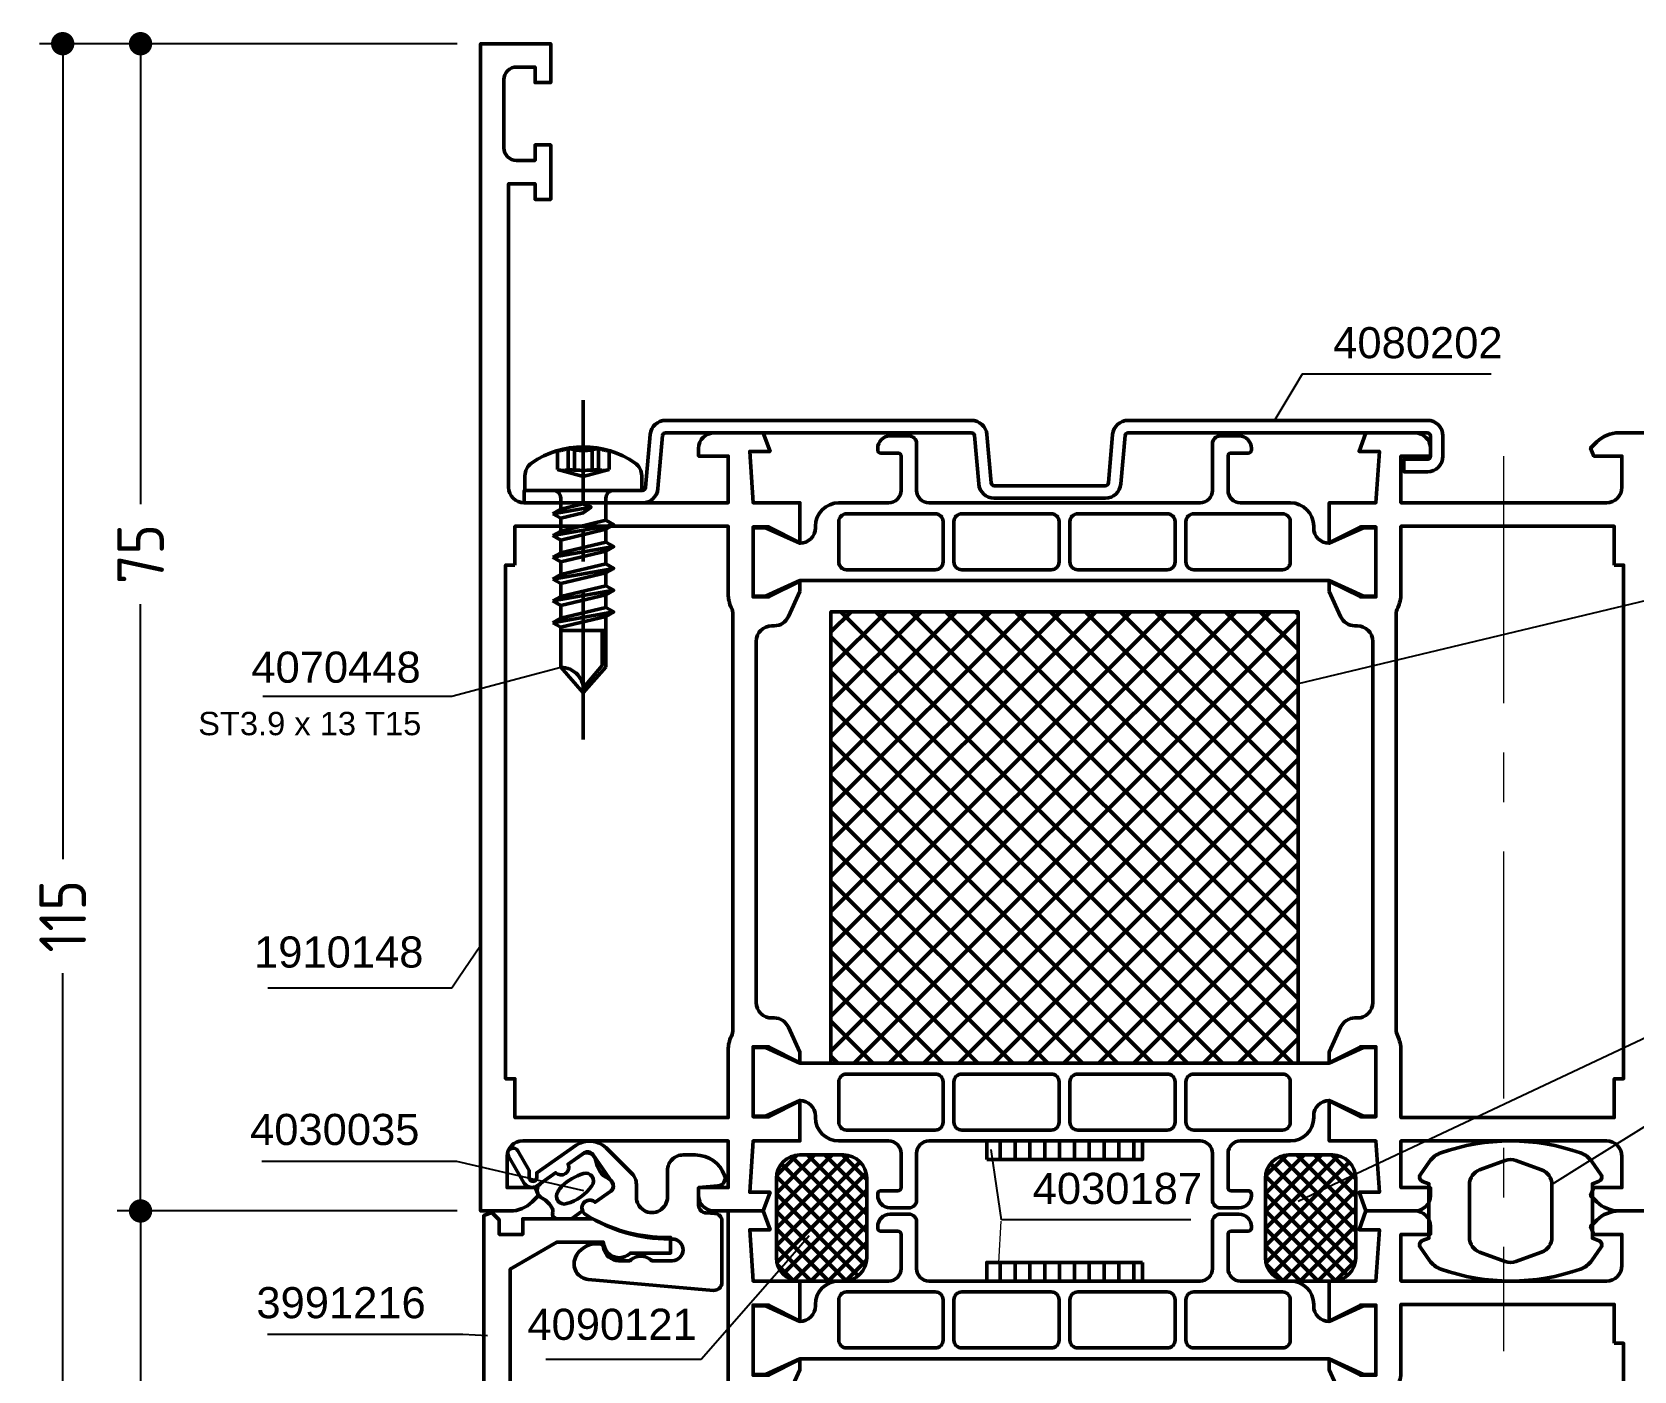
# Model space of a CAD drawing. Header units: millimetres. Extents: x 21 to 175, y 84 to 225.
# Drawn here: x 20.7 to 123.6, y 139 to 225 of the extents above; entities that cross this region are included whole.
import ezdxf
from ezdxf.enums import TextEntityAlignment as Align

# ---------------------------------------------------------------- set-up
doc = ezdxf.new("R2010")
doc.units = ezdxf.units.MM
doc.linetypes.add('CENTER', pattern=[50.800000000000004, 31.75, -6.35, 6.35, -6.35])
doc.linetypes.add('HIDDEN', pattern=[9.524999999999999, 6.35, -3.175])
for name, color, linetype, lineweight in [('AM_5', 3, 'Continuous', 25), ('AM_C', 50, 'Continuous', 50), ('AM_S', 80, 'Continuous', 50), ('Cent3', 70, 'CENTER', 18), ('Cont3', 70, 'Continuous', 18)]:
    doc.layers.add(name, color=color, linetype=linetype, lineweight=lineweight)
doc.styles.add('HBS_DIMTEXTSTYLE', font='isocp.shx')
doc.styles.get("Standard").update_dxf_attribs({"font": 'ISOCP.SHX'})
doc.styles.add('SWISSL', font='swissl.ttf')
doc.dimstyles.new('Konstruktionsschnitt 1-1$0', dxfattribs={"dimtxt": 3, "dimasz": 1.5, "dimexe": 1.5, "dimexo": 1.5, "dimgap": 1.5, "dimtad": 0, "dimdsep": 46, "dimtxsty": 'HBS_DIMTEXTSTYLE', "dimblk": 'PUNKT', "dimcen": 0, "dimclrd": 3, "dimclre": 3, "dimclrt": 2, "dimadec": 1, "dimazin": 2, "dimtfac": 0.7, "dimtofl": 0, "dimtmove": 0, "dimatfit": 3, "dimfxl": 0, "dimtolj": 1, "dimtzin": 0, "dimarcsym": 0})

# ---------------------------------------------------------------- blocks, each defined once
blk = doc.blocks.new('WS4070448')
at = {"linetype": 'CENTER', "ltscale": 0.3}
blk.add_line((-2.131628207280301e-14, -16.00000000000009), (2.131628207280301e-14, 5.799999999999983), dxfattribs=at)
at = {"linetype": 'HIDDEN'}
for p, q in [((-0.9716666225000523, 1.333334000000065), (-0.9716666225000523, 2.718029728387165)), ((-0.559467827442873, 1.333334000000065), (-0.559467827442873, 2.606530783730278)), ((0.5594678274428446, 1.333334000000065), (0.5594678274428446, 2.606530783730278)), ((0.9716666224999102, 1.333334000000065), (0.9716666224999102, 2.718029728387165))]:
    blk.add_line(p, q, dxfattribs=at)
for p, q in [((-1.45000000000006, -9.000000000000085), (-1.45000000000006, -11.36375571920436)), ((-1.45000000000006, -9.000000000000085), (1.450000000000031, -9.000000000000085)), ((1.450000000000031, -11.36375571920436), (1.450000000000031, -9.000000000000085)), ((-1.45000000000006, -11.36375571920436), (-1.4210854715202e-14, -13.00000000000009)), ((-1.4210854715202e-14, -13.00000000000009), (1.450000000000031, -11.36375571920436))]:
    blk.add_line(p, q)
blk.add_lwpolyline([(3.322916666666629, 1.753759020647635, 0.3148562194916155), (-3.322916666666629, 1.753759020647635, 0.244911807885714), (-3.75, 0.9341453963980939), (-3.75, 0), (3.75, 0), (3.75, 0.9341453963980939, 0.244911807885716), (3.322916666666629, 1.753759020647635, 0.1382912330068625)], format="xyb")
for points in [[(-1.649999250000064, 2.560350930921459), (-1.649999250000064, 1.333334000000036)], [(1.649999249999951, 2.560350930921459), (1.649999249999951, 1.333334000000036)], [(-1.649999250000064, 1.333334000000036), (0, 0.8912180334505138)], [(1.649999249999951, 1.333334000000036), (0, 0.8912180334505138)]]:
    blk.add_lwpolyline(points, dxfattribs=at)
for points in [[(-1.950000000000045, -1.499999999999886), (-1.450000000000045, -1.788675134594655), (0, -1.44483752221322), (0.5, -1.067998897264147), (0, -0.8674872530235689), (-1.450000000000045, -1.211324865405004)], [(-1.950000000000045, -2.899999999999864), (-1.450000000000045, -3.188675134594632), (1.450000000000045, -2.500999909831648), (1.950000000000045, -2.212324775236766), (1.450000000000045, -1.923649640641997), (-1.450000000000045, -2.611324865404981)], [(-1.950000000000045, -4.299999999999841), (-1.450000000000045, -4.58867513459461), (1.450000000000045, -3.900999909831626), (1.950000000000045, -3.612324775236857), (1.450000000000045, -3.323649640641975), (-1.450000000000045, -4.011324865405072)], [(-1.950000000000045, -5.699999999999932), (-1.450000000000045, -5.9886751345947), (1.450000000000045, -5.300999909831717), (1.950000000000045, -5.012324775236834), (1.450000000000045, -4.723649640642066), (-1.450000000000045, -5.411324865405049)], [(-1.950000000000045, -7.099999999999909), (-1.450000000000045, -7.388675134594678), (1.450000000000045, -6.700999909831694), (1.950000000000045, -6.412324775236925), (1.450000000000045, -6.123649640642043), (-1.450000000000045, -6.81132486540514)], [(-1.950000000000045, -8.5), (-1.450000000000045, -8.788675134594769), (1.450000000000045, -8.100999909831785), (1.950000000000045, -7.812324775236902), (1.450000000000045, -7.523649640642134), (-1.450000000000045, -8.211324865405118)]]:
    blk.add_lwpolyline(points, close=True)
for points in [[(-1.450000000000045, -0.5), (-1.450000000000045, -1.211324865405004)], [(1.450000000000045, -0.5), (1.450000000000045, -1.923649640641997)], [(-1.950000000000045, -1.499999999999886), (0.5, -1.067998897264147)], [(-1.450000000000045, -1.788675134594655), (-1.450000000000045, -2.211324865405231)], [(-1.450000000000045, -1.788675134594541), (-1.450000000000045, -2.611324865404981)], [(-1.450000000000045, -1.788675134594655), (-1.450000000000045, -2.611324865404981)], [(-1.950000000000045, -2.899999999999864), (1.950000000000045, -2.212324775236766)], [(1.450000000000045, -2.500999909831648), (1.450000000000045, -3.323649640641975)], [(-1.950000000000045, -4.299999999999841), (1.950000000000045, -3.612324775236857)], [(-1.450000000000045, -3.188675134594632), (-1.450000000000045, -4.011324865404958)], [(1.450000000000045, -3.900999909831626), (1.450000000000045, -4.723649640642066)], [(-1.950000000000045, -5.699999999999932), (1.950000000000045, -5.012324775236834)], [(-1.450000000000045, -4.58867513459461), (-1.450000000000045, -5.411324865405049)], [(-1.450000000000045, -5.9886751345947), (-1.450000000000045, -6.811324865405027)], [(1.450000000000045, -5.300999909831717), (1.450000000000045, -6.123649640642043)], [(-1.950000000000045, -7.099999999999909), (1.950000000000045, -6.412324775236925)], [(1.450000000000045, -6.700999909831694), (1.450000000000045, -7.523649640642134)], [(-1.950000000000045, -8.5), (1.950000000000045, -7.812324775236902)], [(-1.450000000000045, -7.388675134594678), (-1.450000000000045, -8.211324865405118)], [(1.450000000000045, -8.100999909831785), (1.450000000000045, -9)], [(-1.450000000000045, -8.788675134594769), (-1.450000000000045, -9)], [(1.200000000000045, -9), (1.200000000000045, -11.24717880466551), (0.03343096820276514, -12.6455962645781)], [(-1.450000000000045, -10.18867513459475), (-1.450000000000045, -11.01132486540519)], [(1.450000000000045, -9.500999909831762), (1.450000000000045, -10.3236496406422)]]:
    blk.add_lwpolyline(points)
for centre, radius, start, end in [((-1.589423204548893, 3.837682909053569), 1.278767547148902, 267.2848457777188, 298.8872446147255), ((0, 5.492494377275193), 2.939692180009696, 250.6988425741183, 289.3011574258814), ((1.589423204548893, 3.837682909053569), 1.278767547148902, 241.1127553852742, 272.7151542222811), ((-1.310832936250108, 2.490512553338817), 1.205859026872558, 253.6642630842155, 286.3357369157983), ((1.13686837721616e-13, 11.41484705033724), 10.12822992478941, 264.4947782301543, 275.5052217698424), ((1.310832936250108, 2.490512553339386), 1.205859026873062, 253.6642630842089, 286.3357369157813)]:
    blk.add_arc(centre, radius, start, end, dxfattribs=at)
for centre, radius, start, end in [((-1.950000000000045, -0.5), 0.5, 0, 90), ((1.950000000000045, -0.5), 0.5, 90, 180), ((-1.458486273947074, -12.8318756073138), 1.46814441479989, 353.4243546898833, 89.66881296982747)]:
    blk.add_arc(centre, radius, start, end)
blk = doc.blocks.new('PUNKT')
at = {"color": 0, "linetype": 'Continuous'}
blk.add_line((-0.5, 0), (-1, 0), dxfattribs=at)
at = {"color": 0, "linetype": 'Continuous', "const_width": 0.5}
blk.add_lwpolyline([(-0.25, 0, 1), (0.25, 0, 1)], format="xyb", close=True, dxfattribs=at)
blk = doc.blocks.new('*D9')
at = {"layer": 'AM_5', "color": 3, "lineweight": -2, "transparency": 16777216}
for p, q in [((48.00108764469528, 224.2948722439128), (21.15944273874139, 224.2948722439128)), ((22.65944273874139, 222.7948722439128), (22.65944273874138, 171.8894959802159)), ((22.65944273874136, 110.7948722439128), (22.65944273874137, 164.565231911504)), ((63.90108764469527, 109.2948722439128), (21.15944273874136, 109.2948722439128))]:
    blk.add_line(p, q, dxfattribs=at)
at = {"layer": 'AM_5', "color": 3, "lineweight": -2, "transparency": 16777216, "xscale": 1.5, "yscale": 1.5, "zscale": 1.5}
for p, rotation in [((22.65944273874139, 224.2948722439128), 90), ((22.65944273874136, 109.2948722439128), 270)]:
    blk.add_blockref('PUNKT', p, dxfattribs=dict(at, rotation=rotation))
at = {"layer": 'AM_5', "color": 2, "transparency": 16777216, "insert": (22.65944273874135, 168.2273639458599), "char_height": 3, "attachment_point": 5, "rotation": 90, "style": 'HBS_DIMTEXTSTYLE'}
blk.add_mtext('\\A1;115', dxfattribs=at)
blk = doc.blocks.new('*D13')
at = {"layer": 'AM_5', "color": 3, "lineweight": -2, "transparency": 16777216}
for p, q in [((48.00108764469528, 224.2948722439128), (26.15944273874139, 224.2948722439128)), ((27.65944273874139, 222.7948722439128), (27.65944273874138, 194.7145006288347)), ((27.65944273874137, 150.7948722439128), (27.65944273874138, 188.2902365601228)), ((48.00108764469528, 149.2948722439128), (26.15944273874137, 149.2948722439128))]:
    blk.add_line(p, q, dxfattribs=at)
at = {"layer": 'AM_5', "color": 3, "lineweight": -2, "transparency": 16777216, "xscale": 1.5, "yscale": 1.5, "zscale": 1.5}
for p, rotation in [((27.65944273874139, 224.2948722439128), 90), ((27.65944273874137, 149.2948722439128), 270)]:
    blk.add_blockref('PUNKT', p, dxfattribs=dict(at, rotation=rotation))
at = {"layer": 'AM_5', "color": 2, "transparency": 16777216, "insert": (27.65944273874135, 191.5023685944788), "char_height": 3, "attachment_point": 5, "rotation": 90, "style": 'HBS_DIMTEXTSTYLE'}
blk.add_mtext('\\A1;75', dxfattribs=at)
blk = doc.blocks.new('*D14')
at = {"layer": 'AM_5', "color": 3, "lineweight": -2, "transparency": 16777216}
for p, q in [((48.00108764469528, 149.2948722439128), (26.1594427387414, 149.2948722439128)), ((27.6594427387414, 147.7948722439128), (27.6594427387414, 137.3236236396629)), ((27.65944273874139, 120.7948722439128), (27.65944273874139, 131.0212614349385)), ((48.20108764469527, 119.2948722439128), (26.15944273874139, 119.2948722439128))]:
    blk.add_line(p, q, dxfattribs=at)
at = {"layer": 'AM_5', "color": 3, "lineweight": -2, "transparency": 16777216, "xscale": 1.5, "yscale": 1.5, "zscale": 1.5}
for p, rotation in [((27.6594427387414, 149.2948722439128), 90), ((27.65944273874139, 119.2948722439128), 270)]:
    blk.add_blockref('PUNKT', p, dxfattribs=dict(at, rotation=rotation))
at = {"layer": 'AM_5', "color": 2, "transparency": 16777216, "insert": (27.65944273874137, 134.1724425373007), "char_height": 3, "attachment_point": 5, "rotation": 90, "style": 'HBS_DIMTEXTSTYLE'}
blk.add_mtext('\\A1;30', dxfattribs=at)
blk = doc.blocks.new('*S25')
at = {"layer": 'AM_5', "color": 3}
for p, q in [((102.2561481021256, 203.0570314778159), (101.7237693794751, 202.160754220811)), ((114.3919254273123, 203.0570314778159), (102.2561481021256, 203.0570314778159))]:
    blk.add_line(p, q, dxfattribs=at)
at = {"layer": 'AM_5', "color": 3, "linetype": 'Continuous'}
blk.add_line((101.7237693794751, 202.160754220811), (100.4470428960974, 200.0113427928518), dxfattribs=at)
at = {"layer": 'AM_5', "color": 2, "insert": (104.2561481021256, 204.0570314778159), "char_height": 2, "attachment_point": 7, "style": 'SWISSL'}
blk.add_mtext('4080202', dxfattribs=at)
blk = doc.blocks.new('*S26')
at = {"layer": 'AM_5', "color": 3, "linetype": 'Continuous'}
blk.add_line((82.65128909702614, 150.7676492128801), (82.28130253150238, 153.2401196255103), dxfattribs=at)
at = {"layer": 'AM_5', "color": 3}
for p, q in [((82.95808964867166, 148.7174253474584), (82.65128909702614, 150.7676492128801)), ((95.10880247962889, 148.7174253474584), (82.95808964867166, 148.7174253474584))]:
    blk.add_line(p, q, dxfattribs=at)
at = {"layer": 'AM_5', "color": 2, "insert": (84.95808964867166, 149.7174253474584), "char_height": 2, "attachment_point": 7, "style": 'SWISSL'}
blk.add_mtext('4030187', dxfattribs=at)
blk = doc.blocks.new('*S27')
at = {"layer": 'AM_5', "color": 3, "linetype": 'Continuous'}
blk.add_line((52.23046751322668, 183.5870441016677), (54.64607731474939, 184.2311165252254), dxfattribs=at)
at = {"layer": 'AM_5', "color": 3}
for p, q in [((47.6428624065924, 182.363854024573), (52.23046751322668, 183.5870441016677)), ((35.50757396832005, 182.363854024573), (47.6428624065924, 182.363854024573))]:
    blk.add_line(p, q, dxfattribs=at)
at = {"layer": 'AM_5', "color": 2, "insert": (45.6528557062698, 183.2082146520411), "char_height": 2, "attachment_point": 9, "style": 'SWISSL'}
blk.add_mtext('4070448', dxfattribs=at)
blk = doc.blocks.new('ZAHL rechts')
at = {"layer": 'AM_5', "color": 2, "style": 'SWISSL'}
blk.add_attdef('XXX', text='', height=1.5, dxfattribs=at).set_placement((-1.954028421162932, -2.499647748309662), align=Align.RIGHT)
blk = doc.blocks.new('*S28')
at = {"layer": 'AM_5', "color": 3, "linetype": 'Continuous'}
blk.add_line((48.08763885354344, 164.2838772042271), (49.50108764469528, 166.3459544372112), dxfattribs=at)
at = {"layer": 'AM_5', "color": 3}
for p, q in [((35.8367161014978, 163.6349938553808), (47.6428624065924, 163.6349938553808)), ((47.6428624065924, 163.6349938553808), (48.08763885354344, 164.2838772042271))]:
    blk.add_line(p, q, dxfattribs=at)
at = {"layer": 'AM_5', "color": 2, "insert": (45.82721168873474, 164.9067227690435), "char_height": 2, "attachment_point": 9, "style": 'SWISSL'}
blk.add_mtext('1910148', dxfattribs=at)
blk = doc.blocks.new('*S29')
at = {"layer": 'AM_5', "color": 3}
for p, q in [((35.81371611332119, 141.3762328812252), (48.35536101927511, 141.3762328812252)), ((48.35536101927511, 141.3762328812252), (49.94765403197249, 141.3035095137473))]:
    blk.add_line(p, q, dxfattribs=at)
at = {"layer": 'AM_5', "color": 2, "insert": (45.97529113029336, 142.3762328812252), "char_height": 2, "attachment_point": 9, "style": 'SWISSL'}
blk.add_mtext('3991216', dxfattribs=at)
blk = doc.blocks.new('*S30')
at = {"layer": 'AM_5', "color": 3}
for p, q in [((35.43920370627165, 152.5063267397273), (47.94961982743263, 152.5063267397273)), ((47.94961982743263, 152.5063267397273), (53.66966847358308, 151.175443942859))]:
    blk.add_line(p, q, dxfattribs=at)
at = {"layer": 'AM_5', "color": 3, "linetype": 'Continuous'}
blk.add_line((53.66966847358308, 151.175443942859), (56.10462852090293, 150.6089021809772), dxfattribs=at)
at = {"layer": 'AM_5', "color": 2, "insert": (45.56954993845088, 153.5063267397273), "char_height": 2, "attachment_point": 9, "style": 'SWISSL'}
blk.add_mtext('4030035', dxfattribs=at)
blk = doc.blocks.new('*S31')
at = {"layer": 'AM_5', "color": 3}
for p, q in [((130.8348752095081, 163.4939706959945), (104.2624440062256, 150.9682547480635)), ((142.5348073208455, 163.4939706959945), (130.8348752095081, 163.4939706959945))]:
    blk.add_line(p, q, dxfattribs=at)
at = {"layer": 'AM_5', "color": 3, "linetype": 'Continuous'}
blk.add_line((104.2624440062256, 150.9682547480635), (102.0010876446953, 149.9022963032044), dxfattribs=at)
at = {"layer": 'AM_5', "color": 2, "insert": (132.8348752095081, 164.4939706959945), "char_height": 2, "attachment_point": 7, "style": 'SWISSL'}
blk.add_mtext('4090121', dxfattribs=at)
blk = doc.blocks.new('*S32')
at = {"layer": 'AM_5', "color": 3}
for p, q in [((130.6588385191749, 158.7184684310669), (120.4210407842391, 152.3193868976063)), ((142.8095513501322, 158.7184684310669), (130.6588385191749, 158.7184684310669))]:
    blk.add_line(p, q, dxfattribs=at)
at = {"layer": 'AM_5', "color": 3, "linetype": 'Continuous'}
blk.add_line((120.4210407842391, 152.3193868976063), (118.3010876446842, 150.9943213573061), dxfattribs=at)
at = {"layer": 'AM_5', "color": 2, "insert": (132.6588385191749, 159.7184684310669), "char_height": 2, "attachment_point": 7, "style": 'SWISSL'}
blk.add_mtext('4010047', dxfattribs=at)
blk = doc.blocks.new('*S34')
at = {"layer": 'AM_5', "color": 3, "linetype": 'Continuous'}
blk.add_line((68.96336733123027, 145.8312097796174), (70.60988002975438, 147.7124317052814), dxfattribs=at)
at = {"layer": 'AM_5', "color": 3}
for p, q in [((63.66753152866914, 139.7804563080988), (68.96336733123027, 145.8312097796174)), ((53.67930447735355, 139.7804563080988), (63.66753152866914, 139.7804563080988))]:
    blk.add_line(p, q, dxfattribs=at)
at = {"layer": 'AM_5', "color": 2, "insert": (63.37923658869096, 140.9860482089917), "char_height": 2, "attachment_point": 9, "style": 'SWISSL'}
blk.add_mtext('4090121', dxfattribs=at)
blk = doc.blocks.new('*S35')
at = {"layer": 'AM_5', "color": 3}
for p, q in [((130.8348752095081, 190.0729719448643), (104.4323177074278, 183.7488987719066)), ((142.9652214416873, 190.0729719448643), (130.8348752095081, 190.0729719448643))]:
    blk.add_line(p, q, dxfattribs=at)
at = {"layer": 'AM_5', "color": 3, "linetype": 'Continuous'}
blk.add_line((104.4323177074278, 183.7488987719066), (102.0010876446953, 183.1665583370527), dxfattribs=at)
at = {"layer": 'AM_5', "color": 2, "insert": (132.8348752095081, 191.0729719448643), "char_height": 2, "attachment_point": 7, "style": 'SWISSL'}
blk.add_mtext('4090113', dxfattribs=at)
blk = doc.blocks.new('WI4030187')
h = blk.add_hatch()
h.set_pattern_fill('LINE', color=256, scale=0.3, angle=90)
h.set_pattern_definition([(90, (0, 0), (-0.9524999999999999, 5.832380380939269e-17), [])])
h.paths.add_polyline_path([(5.000000000000004, 1.110223024625157e-16), (5, 1.2), (-5, 1.2), (-4.999999999999998, 0)])
blk.add_lwpolyline([(5, 1.2), (5.000000000000002, 0), (-4.999999999999998, 0), (-5, 1.2), (5, 1.2)], close=True)
blk = doc.blocks.new('WI4030035')
for points in [[(6.912844257252338, -4.394375471112689, -0.5139623696979816), (6.085081425215151, -2.994542319062873, -0.2971352728131728), (7.457459287392417, -2.100000000000001), (7.599999999999937, -2.100000000000001, -0.369663813329322), (7.896428444123025, -2.353846153846156, 0.3696638133293279), (8.884523257866498, -3.199999999999996), (9.571714314291405, -3.199999999999996, -0.4200840252084038), (10.99999999999998, -3.199999999999982), (12.29999999999999, -3.199999999999996, 0.9998319518644877), (12.3002352877288, -1.800000039543065), (12.12934757663047, -1.800000039543065, -0.1433758306597387), (6.736215529552666, -0.2210526294977271, -1.099023215112901), (7.349674478305495, 0.563042623682918), (8.359594367663782, 1.270780608298715, 0.4140998589492778), (8.457697422273789, 1.827782905364082), (7.196170143118557, 3.629430574540429, 0.4142135623775013), (6.6390787508576, 3.727660817712142), (5.620768174213445, 3.014632075684396, -0.8164965812696077), (4.818166362115598, 2.452644236654692), (3.632397930817604, 1.622360242462094, -0.4401814866602699), (2.768465051750802, 1.814149188926137), (1.785310251197537, 3.519278362770869, -0.9999999999999706), (2.391728437987695, 3.868931022892447), (3.125307196339868, 2.596652698588713), (3.125307196339868, 2.137346401831472, 1.000000000410207), (3.600000000002801, 2.137346401831472), (3.600000000002836, 2.454217179216897), (6.134264186414754, 4.228728066419364, -0.3639702342708468), (8.055289012741298, 4.060660171779823), (9.707106781186539, 2.408842403334603, -0.1989123675928838), (9.999999999999993, 1.701735622148021), (9.999999999999957, 0.9000000000000057, 1.000000000410207), (11.99999999999997, 0.9000000000000057), (11.99999999999999, 2.599999999999994, -0.4142135626133908), (12.99999999999999, 3.599999999999994), (13.78824360251612, 3.599999999999994, -0.3164943382338736), (15.67058546582793, 2.275861753337054, -0.4917947128300505), (15.2435778713738, 1.608798965956915), (13.99999999999999, 1.5), (13.99999999999999, 0.3744822833573593, 0.3989595459737116), (14.47383202187849, -0.124832484019926), (15.02616797812148, -0.1537791849048418, -0.3989595459737154), (15.5, -0.6530939522821271), (15.49999999999999, -4.600000000000001, -0.440010531136637), (14.95642212862618, -5.098097349045872), (6.912844257252338, -4.394375471112689)], [(8.196440232313387, 2.08119736962572, -0.5626267283006946), (8.359594367663783, 1.270780608298701), (7.349674478305468, 0.563042623682882, 0.8157948930456566), (6.546955880931813, 0.00151605961371315), (5.831308205557002, -0.5000000000279745), (4.9101185149191, -0.5000000000470455, -0.5214468207641677), (4.628495798394988, -0.09661409413593747, 0.2041112977901597), (4.616542440798833, 0.1382192798326041, 0.1614792016717727), (3.956681618646224, 0.8136435866751053, -0.5424332092361432), (3.836871528302419, 1.765534196790405), (4.818166362115614, 2.452644236654741, 0.8164965816114546), (5.620768174213447, 3.014632075684396), (6.543650700102996, 3.660841377214943, -0.5424332091856782), (7.397157817980167, 3.222690956479816, 0.2463454695318311), (8.196440232313387, 2.08119736962572)], [(5.237182257971421, 1.609818329015035, 0.05852415825914666), (4.970644392811119, 1.256573669215236, 0.739130434782609), (5.518977856413239, 0.4734723261418519, 0.1725745124494025), (7.151874339808893, 1.616838752931605, 0.7391304350997632), (6.603540876206859, 2.399940096004961, 0.1154577471995676), (5.237182257971421, 1.609818329015035)]]:
    blk.add_lwpolyline(points, format="xyb", close=True)
at = {"width": 0.8}
blk.add_text('STILPRF1', height=0.01, dxfattribs=at).set_placement((0, 0))
blk = doc.blocks.new('WI4080202')
blk.add_lwpolyline([(-48.31596340037879, -0.1825710845161694), (-48.61382596194296, -3.587155742230798, -0.3888787318529878), (-49.61002066003471, -4.499999999483137), (-57.19999999985691, -4.499999999483137), (-57.19999999985691, -3.699999999482955), (-49.6100206600347, -3.699999999483137, 0.388878731852982), (-49.41078172041635, -3.517431148032671), (-49.11291915885215, -0.1128464903182987, -0.3888787318529851), (-48.11672446076041, 0.7999977669340274), (-28.48325693036753, 0.7999977669340268, -0.3888787318529744), (-27.48706223227579, -0.1128464903182645), (-27.21544610936719, -3.217432981435559, 0.3888787318529892), (-27.01620716974884, -3.400001832886031), (-19.88378352567152, -3.400001832886031, 0.3888787318529688), (-19.68454458605318, -3.217432981435571), (-19.41292846314469, -0.1128464903181837, -0.3888787318529531), (-18.41673376505295, 0.7999977669340268), (0.8000000001437686, 0.7999977669340269, -0.4142135623730951), (1.800000000143768, -0.2000022330659731), (1.800000000143768, -1.500002233066155, -0.4142135623730951), (0.8000000001437684, -2.500002233066155), (-0.6999999998562316, -2.500002233066155), (-0.6999999998562316, -1.700002233065973), (0.8000000001437684, -1.70000223306603, 0.4142135623730829), (1.000000000143643, -1.500002233066164), (1.000000000143643, -0.2000022330659732, 0.4142135623730921), (0.8000000001437703, -2.233066098228376e-06), (-18.41673376505295, -2.233065973245019e-06, 0.3888787318529934), (-18.6159727046713, -0.1825710845164408), (-18.88758882757979, -3.287157575633712, -0.3888787318529837), (-19.88378352567154, -4.200001832886031), (-27.01620716974884, -4.200001832886031, -0.3888787318529745), (-28.01240186784058, -3.287157575633739), (-28.28401799074918, -0.1825710845164305, 0.388878731852965), (-28.48325693036752, -2.233065973245019e-06), (-48.11672446076045, -2.233065973245019e-06, 0.3888787318530236), (-48.31596340037879, -0.1825710845161694)], format="xyb", close=True)
blk = doc.blocks.new('WI1010557')
for points in [[(-54.49999999999998, 10.19999999999999), (-55.23354679286452, 11.81380294430133, 0.294107615057312), (-56.14391327032706, 12.40000000000001), (-56.29999999999998, 12.40000000000001, -0.4142135623730951), (-57.29999999999998, 13.40000000000001), (-57.29999999999997, 26.59999999999999, -0.414213562373095), (-56.29999999999997, 27.59999999999999), (-56.1439132703268, 27.59999999999999, 0.2941076150573486), (-55.2335467928642, 28.18619705569879), (-54.49999999999997, 29.80000000000003), (-54.49999999999998, 30.49999999999998), (-56.69999999999997, 29.49999999999997), (-57.49999999999998, 29.49999999999997), (-57.49999999999997, 33.89999999999998), (-56.69999999999997, 33.89999999999998), (-54.49999999999997, 32.89999999999998), (-54.49999999999997, 35.49999899999997), (-57.49999999999997, 35.49999999999983), (-57.72073743384593, 38.80000000000002), (-56.41437039865156, 38.80000000000001), (-56.85113467977101, 40.00000000000001), (-59.09999999999997, 40), (-59.09999999999997, 0), (-56.85113467977101, -7.105427357601002e-15), (-56.41437039865156, 1.199999999999989), (-57.72073743384593, 1.199999999999982), (-57.49999999999997, 4.500000000000171), (-54.49999999999997, 4.500001000000026), (-54.49999999999997, 7.100000000000023), (-56.69999999999997, 6.100000000000023), (-57.49999999999997, 6.100000000000023), (-57.49999999999998, 10.50000000000003), (-56.69999999999997, 10.50000000000003), (-54.49999999999998, 9.500000000000021), (-54.49999999999998, 10.19999999999999)], [(-20.49999999999996, 32.89999999999998), (-20.49999999999996, 32.9497840575384), (-18.49999999999996, 33.94999999999998), (-17.49999999999997, 33.94999999999999), (-17.49999999999997, 29.44999999999999), (-18.49999999999994, 29.44999999999998), (-20.49999999999996, 30.45021594246158), (-20.49999999999996, 30.49999999999999), (-54.49999999999999, 30.49999999999999), (-54.49999999999999, 30.45021594246158), (-56.5, 29.44999999999998), (-57.49999999999997, 29.44999999999999), (-57.49999999999997, 33.94999999999999), (-56.49999999999999, 33.94999999999998), (-54.49999999999999, 32.9497840575384), (-54.49999999999999, 32.89999999999999, 0.4142135623730951), (-53.49999999999999, 33.89999999999999), (-53.49999999999999, 33.99999999999999, -0.4142135623730951), (-51.99999999999999, 35.49999999999999), (-48.8, 35.49999999999999, 0.4142135623730954), (-47.99999999999999, 36.29999999999999), (-47.99999999999999, 38.49999999999999, 0.4142135623730945), (-48.19999999999999, 38.69999999999998), (-49.3, 38.69999999999998, -0.4142135623730944), (-49.49999999999999, 38.89999999999998), (-49.49999999999999, 38.99999999999999, -0.4142135623730933), (-48.69999999999999, 39.79999999999998), (-47.49999999999999, 39.79999999999998, -0.414213562373094), (-46.99999999999999, 39.29999999999998), (-46.99999999999999, 36.29999999999999, 0.4142135623730955), (-46.19999999999999, 35.49999999999999), (-28.8, 35.49999999999999, 0.4142135623730954), (-28, 36.29999999999999), (-27.99999999999999, 39.29999999999998, -0.4142135623730945), (-27.49999999999999, 39.79999999999998), (-26.3, 39.79999999999998, -0.4142135623730963), (-25.5, 38.99999999999999), (-25.49999999999999, 38.89999999999999, -0.4142135623731066), (-25.69999999999999, 38.69999999999998), (-26.8, 38.69999999999998, 0.4142135623730938), (-27, 38.49999999999999), (-26.99999999999999, 36.29999999999998, 0.414213562373095), (-26.19999999999999, 35.49999999999999), (-23, 35.49999999999999, -0.4142135623730951), (-21.5, 33.99999999999999), (-21.5, 33.89999999999999, 0.4142135623730951), (-20.49999999999996, 32.89999999999998)], [(-20.49999999999998, 10.2), (-19.76645320713581, 11.81380294430117, -0.2941076150573475), (-18.85608672967323, 12.39999999999999), (-18.69999999999998, 12.4, 0.4142135623730883), (-17.7, 13.4), (-17.7, 26.6, 0.4142135623730953), (-18.7, 27.6), (-18.8560867296732, 27.6, -0.2941076150573539), (-19.76645320713581, 28.18619705569882), (-20.49999999999997, 29.79999999999998), (-20.49999999999996, 30.49999999999998), (-18.29999999999998, 29.49999999999997), (-17.49999999999996, 29.49999999999997), (-17.49999999999997, 33.89999999999998), (-18.29999999999998, 33.89999999999998), (-20.49999999999997, 32.89999999999998), (-20.49999999999997, 35.49999899999997), (-17.49999999999997, 35.49999999999983), (-17.27926256615402, 38.80000000000003), (-18.58562960134839, 38.80000000000001), (-18.14886532022894, 40.00000000000001), (-15, 40, -0.4142135623730949), (-14, 39), (-14, 38.5), (-15.89999999999997, 38.5), (-15.90000000000001, 35.5), (-2.699999999999989, 35.5, 0.4142135623730951), (-1.699999999999989, 36.5), (-1.699999999999989, 38.5), (-3.5, 38.5), (-3.712132034355951, 39.01213203435598), (-3.310050506338676, 39.4142135623732, -0.1989123673796397), (-1.895836943965692, 40), (0, 40), (0, -3.552713678800501e-15), (-1.895836943965696, -3.552713678800501e-15, -0.1989123673796396), (-3.310050506338678, 0.5857864376267976), (-3.712132034355953, 0.9878679656440141), (-3.500000000000004, 1.499999999999996), (-1.699999999999992, 1.499999999999996), (-1.699999999999992, 3.499999999999996, 0.4142135623730951), (-2.699999999999992, 4.499999999999996), (-15.90000000000002, 4.5), (-15.89999999999997, 1.499999999999996), (-14, 1.499999999999996), (-14, 0.9999999999999964, -0.4142135623730951), (-15, -3.552713678800501e-15), (-18.14886532022894, -1.06581410364015e-14), (-18.58562960134839, 1.199999999999989), (-17.27926256615402, 1.199999999999974), (-17.49999999999997, 4.500000000000171), (-20.49999999999997, 4.500001000000026), (-20.49999999999997, 7.100000000000023), (-18.29999999999998, 6.100000000000023), (-17.49999999999997, 6.100000000000023), (-17.49999999999996, 10.50000000000003), (-18.29999999999998, 10.50000000000003), (-20.49999999999996, 9.500000000000014), (-20.49999999999998, 10.2)], [(-52, 31.69999999999998), (-52, 34.29999999999998, -0.4142135623730951), (-51.5, 34.79999999999998), (-45.8, 34.79999999999998, -0.4142135623730945), (-45.3, 34.29999999999999), (-45.3, 31.69999999999998, -0.4142135623730955), (-45.8, 31.19999999999998), (-51.5, 31.19999999999998, -0.4142135623730951), (-52, 31.69999999999998)], [(-44.59999999999999, 31.69999999999998), (-44.59999999999999, 34.29999999999999, -0.4142135623730945), (-44.09999999999999, 34.79999999999998), (-38.34999999999999, 34.79999999999998, -0.4142135623730945), (-37.84999999999999, 34.29999999999999), (-37.84999999999999, 31.69999999999998, -0.4142135623730955), (-38.34999999999999, 31.19999999999998), (-44.09999999999999, 31.19999999999998, -0.4142135623730955), (-44.59999999999999, 31.69999999999998)], [(-30.39999999999999, 31.69999999999998, -0.4142135623730945), (-30.89999999999999, 31.19999999999998), (-36.64999999999999, 31.19999999999998, -0.4142135623730946), (-37.14999999999999, 31.69999999999998), (-37.14999999999999, 34.29999999999998, -0.4142135623730955), (-36.64999999999999, 34.79999999999998), (-30.89999999999999, 34.79999999999998, -0.4142135623730951), (-30.39999999999999, 34.29999999999998), (-30.39999999999999, 31.69999999999998)], [(-29.69999999999999, 31.69999999999998), (-29.7, 34.29999999999998, -0.4142135623730958), (-29.2, 34.79999999999998), (-23.49999999999999, 34.79999999999998, -0.4142135623730951), (-22.99999999999999, 34.29999999999998), (-22.99999999999999, 31.69999999999998, -0.414213562373095), (-23.49999999999999, 31.19999999999998), (-29.19999999999999, 31.19999999999998, -0.4142135623730951), (-29.69999999999999, 31.69999999999998)], [(-2.200000000000003, 31.5), (-1.599999999999994, 31.5), (-1.599999999999994, 8.5), (-2.200000000000003, 8.5), (-2.199999999999999, 6), (-15.9, 6), (-15.9, 10.35, 0.1122811000652553), (-16.1016393442623, 11.23660187588392, -0.1122811000652559), (-16.2, 11.6690905958273), (-16.2, 28.33090940417271, -0.1122811000652545), (-16.10163934426229, 28.76339812411609, 0.1122811000652546), (-15.9, 29.65000000000001), (-15.9, 34), (-2.200000000000003, 34), (-2.200000000000003, 31.5)], [(-20.49999999999996, 7.100000000000009), (-20.49999999999996, 7.050215942461594), (-18.49999999999996, 6.050000000000013), (-17.49999999999997, 6.05000000000001), (-17.49999999999997, 10.55000000000001), (-18.49999999999994, 10.55000000000001), (-20.49999999999996, 9.549784057538421), (-20.49999999999996, 9.50000000000001), (-54.49999999999999, 9.500000000000014), (-54.49999999999999, 9.549784057538425), (-56.5, 10.55000000000002), (-57.49999999999997, 10.55000000000001), (-57.49999999999997, 6.050000000000014), (-56.49999999999999, 6.050000000000018), (-54.49999999999999, 7.050215942461598), (-54.49999999999999, 7.100000000000009, -0.4142135623730951), (-53.49999999999999, 6.100000000000009), (-53.49999999999999, 6.000000000000014, 0.4142135623730951), (-51.99999999999999, 4.500000000000013), (-48.8, 4.500000000000012, -0.4142135623730954), (-47.99999999999999, 3.700000000000012), (-47.99999999999999, 1.500000000000017, -0.4142135623730945), (-48.19999999999999, 1.300000000000017), (-49.3, 1.300000000000015, 0.4142135623730944), (-49.49999999999999, 1.100000000000015), (-49.49999999999999, 1.000000000000006, 0.4142135623730933), (-48.69999999999999, 0.2000000000000117), (-47.49999999999999, 0.2000000000000153, 0.414213562373094), (-46.99999999999999, 0.7000000000000153), (-46.99999999999999, 3.700000000000012, -0.4142135623730955), (-46.19999999999999, 4.500000000000012), (-28.8, 4.500000000000009, -0.4142135623730954), (-28, 3.700000000000009), (-27.99999999999999, 0.7000000000000126, 0.4142135623730945), (-27.49999999999999, 0.2000000000000135), (-26.3, 0.2000000000000099, 0.4142135623730963), (-25.5, 1.000000000000011), (-25.49999999999999, 1.100000000000005, 0.4142135623731066), (-25.69999999999999, 1.300000000000013), (-26.8, 1.300000000000015, -0.4142135623730938), (-27, 1.500000000000014), (-26.99999999999999, 3.70000000000001, -0.414213562373095), (-26.19999999999999, 4.500000000000009), (-23, 4.50000000000001, 0.4142135623730951), (-21.5, 6.00000000000001), (-21.5, 6.100000000000004, -0.4142135623730951), (-20.49999999999996, 7.100000000000009)], [(-52, 8.300000000000017), (-52, 5.700000000000013, 0.4142135623730951), (-51.5, 5.200000000000013), (-45.8, 5.200000000000012, 0.4142135623730945), (-45.3, 5.700000000000012), (-45.3, 8.300000000000015, 0.4142135623730955), (-45.8, 8.800000000000015), (-51.5, 8.800000000000017, 0.4142135623730951), (-52, 8.300000000000017)], [(-44.59999999999999, 8.300000000000015), (-44.59999999999999, 5.700000000000011, 0.4142135623730945), (-44.09999999999999, 5.200000000000012), (-38.34999999999999, 5.200000000000012, 0.4142135623730945), (-37.84999999999999, 5.70000000000001), (-37.84999999999999, 8.300000000000015, 0.4142135623730955), (-38.34999999999999, 8.800000000000015), (-44.09999999999999, 8.800000000000015, 0.4142135623730955), (-44.59999999999999, 8.300000000000015)], [(-30.39999999999999, 8.300000000000015, 0.4142135623730945), (-30.89999999999999, 8.800000000000013), (-36.64999999999999, 8.800000000000015, 0.4142135623730946), (-37.14999999999999, 8.300000000000015), (-37.14999999999999, 5.700000000000012, 0.4142135623730955), (-36.64999999999999, 5.200000000000011), (-30.89999999999999, 5.20000000000001, 0.4142135623730951), (-30.39999999999999, 5.70000000000001), (-30.39999999999999, 8.300000000000015)], [(-29.69999999999999, 8.300000000000013), (-29.7, 5.700000000000012, 0.4142135623730958), (-29.2, 5.20000000000001), (-23.49999999999999, 5.20000000000001, 0.4142135623730951), (-22.99999999999999, 5.700000000000009), (-22.99999999999999, 8.300000000000013, 0.414213562373095), (-23.49999999999999, 8.800000000000013), (-29.19999999999999, 8.800000000000013, 0.4142135623730951), (-29.69999999999999, 8.300000000000013)]]:
    blk.add_lwpolyline(points, format="xyb", close=True)
blk = doc.blocks.new('WI1910148')
for points in [[(20.49999999999999, 39.79999999999998), (20.49999999999998, 40.49999999999998), (18.29999999999999, 39.49999999999997), (17.49999999999998, 39.49999999999997), (17.49999999999999, 43.89999999999998), (18.29999999999999, 43.89999999999998), (20.49999999999999, 42.89999999999998), (20.49999999999999, 45.49999899999997), (17.49999999999999, 45.49999999999983), (17.27926256615403, 48.80000000000002), (18.5856296013484, 48.80000000000001), (18.14886532022895, 50.00000000000001), (15, 50, 0.4142135623730951), (14, 49), (14, 48.5), (15.9, 48.5), (15.9, 45.5), (2.799999999999997, 45.5, -0.4142135623730951), (1.799999999999997, 46.5), (1.799999999999983, 66), (3.500000000000014, 66), (3.5, 65), (4.5, 65), (4.5, 68.5), (3.499999999999986, 68.5), (3.5, 67.5), (2.300000000000008, 67.5, -0.4142135623730964), (1.5, 68.30000000000001), (1.5, 72.7, -0.4142135623730963), (2.299999999999994, 73.5), (3.5, 73.5), (3.5, 72.5), (4.5, 72.5), (4.5, 75), (9.184850993605092e-17, 75), (-9.184850993605146e-17, 1.224646799147353e-16), (1.895836943965691, -2.220446049250313e-16, 0.1989123673796397), (3.310050506338675, 0.5857864376267999), (3.71213203435595, 0.9878679656440176), (3.499999999999999, 1.5), (1.699999999999988, 1.5), (1.699999999999988, 3.5, -0.414213562373095), (2.699999999999989, 4.5), (15.90000000000001, 4.5), (15.89999999999997, 1.5), (14, 1.5), (14, 1, 0.4142135623730951), (15, 0), (18.14886532022897, -6.898236322439022e-15), (18.58562960134843, 1.199999999999989), (17.27926256615406, 1.199999999999982), (17.50000000000001, 4.500000000000171), (20.50000000000001, 4.500001000000027), (20.50000000000001, 7.100000000000024), (18.30000000000001, 6.100000000000023), (17.50000000000001, 6.100000000000023), (17.5, 10.50000000000003), (18.30000000000001, 10.50000000000003), (20.5, 9.500000000000021), (20.50000000000001, 10.19999999999999), (19.76645320713582, 11.81380294430119, 0.2941076150573523), (18.85608672967322, 12.4), (18.7, 12.4, -0.4142135623730951), (17.7, 13.4), (17.7, 36.59999999999999, -0.4142135623730951), (18.7, 37.59999999999999), (18.85608672967322, 37.59999999999999, 0.2941076150573537), (19.76645320713582, 38.18619705569881), (20.49999999999999, 39.79999999999998)], [(54.5, 42.89999999999998), (54.5, 42.9497840575384), (56.5, 43.94999999999998), (57.49999999999999, 43.94999999999999), (57.49999999999999, 39.44999999999999), (56.50000000000001, 39.44999999999998), (54.5, 40.45021594246158), (54.5, 40.49999999999999), (20.49999999999998, 40.49999999999999), (20.49999999999998, 40.45021594246158), (18.49999999999996, 39.44999999999998), (17.49999999999999, 39.44999999999999), (17.49999999999999, 43.94999999999999), (18.49999999999998, 43.94999999999998), (20.49999999999998, 42.9497840575384), (20.49999999999998, 42.89999999999999, 0.4142135623730951), (21.49999999999998, 43.89999999999999), (21.49999999999998, 43.99999999999999, -0.4142135623730951), (22.99999999999998, 45.49999999999999), (26.19999999999997, 45.49999999999999, 0.4142135623730954), (26.99999999999997, 46.29999999999999), (26.99999999999997, 48.49999999999999, 0.4142135623730945), (26.79999999999997, 48.69999999999998), (25.69999999999997, 48.69999999999998, -0.4142135623730944), (25.49999999999997, 48.89999999999998), (25.49999999999997, 48.99999999999999, -0.4142135623730933), (26.29999999999997, 49.79999999999998), (27.49999999999997, 49.79999999999998, -0.414213562373094), (27.99999999999997, 49.29999999999998), (27.99999999999997, 46.29999999999999, 0.4142135623730955), (28.79999999999997, 45.49999999999999), (46.19999999999996, 45.49999999999999, 0.4142135623730954), (46.99999999999996, 46.29999999999999), (46.99999999999997, 49.29999999999998, -0.4142135623730945), (47.49999999999997, 49.79999999999998), (48.69999999999996, 49.79999999999998, -0.4142135623730963), (49.49999999999996, 48.99999999999999), (49.49999999999997, 48.89999999999999, -0.4142135623731066), (49.29999999999997, 48.69999999999998), (48.19999999999996, 48.69999999999998, 0.4142135623730938), (47.99999999999996, 48.49999999999999), (47.99999999999997, 46.29999999999998, 0.414213562373095), (48.79999999999997, 45.49999999999999), (51.99999999999996, 45.49999999999999, -0.4142135623730951), (53.49999999999996, 43.99999999999999), (53.49999999999996, 43.89999999999999, 0.4142135623730951), (54.5, 42.89999999999998)], [(54.49999999999999, 39.79999999999998), (54.49999999999999, 40.49999999999998), (56.69999999999998, 39.49999999999997), (57.49999999999999, 39.49999999999997), (57.49999999999999, 43.89999999999998), (56.69999999999998, 43.89999999999998), (54.49999999999999, 42.89999999999998), (54.49999999999999, 45.49999899999997), (57.49999999999999, 45.49999999999983), (57.72073743384594, 48.80000000000002), (56.41437039865157, 48.80000000000001), (56.85113467977102, 50.00000000000001), (59.99999999999997, 50, -0.4142135623730949), (60.99999999999997, 49), (60.99999999999997, 48.5), (59.09999999999999, 48.5), (59.09999999999996, 45.5), (72.29999999999998, 45.5, 0.4142135623730951), (73.29999999999998, 46.5), (73.29999999999998, 48.5), (71.49999999999997, 48.5), (71.28786796564403, 49.01213203435599), (71.6899494936613, 49.4142135623732, -0.1989123673796395), (73.10416305603428, 50), (74.99999999999997, 50), (74.99999999999997, 0), (73.10416305603428, 0, -0.1989123673796384), (71.6899494936613, 0.585786437626794), (71.28786796564403, 0.9878679656440141), (71.49999999999997, 1.5), (73.29999999999998, 1.5), (73.29999999999998, 3.5, 0.4142135623730951), (72.29999999999998, 4.5), (59.09999999999996, 4.5), (59.09999999999999, 1.5), (60.99999999999997, 1.5), (60.99999999999997, 1, -0.4142135623730953), (59.99999999999997, 0), (56.85113467977101, -7.105427357601002e-15), (56.41437039865156, 1.199999999999989), (57.72073743384593, 1.199999999999982), (57.49999999999998, 4.500000000000171), (54.49999999999998, 4.500001000000026), (54.49999999999998, 7.100000000000023), (56.69999999999997, 6.100000000000023), (57.49999999999998, 6.100000000000023), (57.49999999999999, 10.50000000000003), (56.69999999999997, 10.50000000000003), (54.49999999999999, 9.500000000000021), (54.49999999999999, 10.20000000000002), (55.23354679286415, 11.81380294430118, -0.2941076150573527), (56.14391327032675, 12.4), (56.29999999999997, 12.4, 0.4142135623730951), (57.29999999999997, 13.4), (57.29999999999997, 36.59999999999999, 0.4142135623730951), (56.29999999999997, 37.59999999999999), (56.14391327032675, 37.59999999999999, -0.2941076150573532), (55.23354679286415, 38.18619705569881), (54.49999999999999, 39.79999999999998)], [(22.99999999999996, 41.69999999999998), (22.99999999999996, 44.29999999999998, -0.4142135623730951), (23.49999999999996, 44.79999999999998), (29.19999999999996, 44.79999999999998, -0.4142135623730945), (29.69999999999996, 44.29999999999999), (29.69999999999997, 41.69999999999998, -0.4142135623730955), (29.19999999999997, 41.19999999999998), (23.49999999999996, 41.19999999999998, -0.4142135623730951), (22.99999999999996, 41.69999999999998)], [(30.39999999999996, 41.69999999999998), (30.39999999999997, 44.29999999999999, -0.4142135623730945), (30.89999999999997, 44.79999999999998), (36.64999999999996, 44.79999999999998, -0.4142135623730945), (37.14999999999996, 44.29999999999999), (37.14999999999997, 41.69999999999998, -0.4142135623730955), (36.64999999999997, 41.19999999999998), (30.89999999999996, 41.19999999999998, -0.4142135623730955), (30.39999999999996, 41.69999999999998)], [(44.59999999999997, 41.69999999999998, -0.4142135623730945), (44.09999999999997, 41.19999999999998), (38.34999999999997, 41.19999999999998, -0.4142135623730946), (37.84999999999997, 41.69999999999998), (37.84999999999997, 44.29999999999998, -0.4142135623730955), (38.34999999999997, 44.79999999999998), (44.09999999999997, 44.79999999999998, -0.4142135623730951), (44.59999999999997, 44.29999999999998), (44.59999999999997, 41.69999999999998)], [(45.29999999999997, 41.69999999999998), (45.29999999999997, 44.29999999999998, -0.4142135623730958), (45.79999999999997, 44.79999999999998), (51.49999999999997, 44.79999999999998, -0.4142135623730951), (51.99999999999997, 44.29999999999998), (51.99999999999997, 41.69999999999998, -0.414213562373095), (51.49999999999997, 41.19999999999998), (45.79999999999997, 41.19999999999998, -0.4142135623730951), (45.29999999999997, 41.69999999999998)], [(2.199999999999999, 41.5), (1.599999999999999, 41.5), (1.599999999999999, 8.5), (2.200000000000003, 8.5), (2.200000000000002, 6), (15.9, 5.999999999999999), (15.9, 10.35000000000002, -0.1122811000652539), (16.10163934426229, 11.23660187588394, 0.1122811000652542), (16.2, 11.66909059582731), (16.2, 38.33090940417269, 0.112281100065254), (16.10163934426229, 38.76339812411607, -0.1122811000652529), (15.9, 39.64999999999998), (15.9, 44), (2.200000000000003, 44), (2.199999999999999, 41.5)], [(72.79999999999997, 41.5), (73.39999999999998, 41.5), (73.39999999999998, 8.5), (72.79999999999997, 8.5), (72.79999999999997, 6), (59.09999999999997, 6), (59.09999999999997, 10.35000000000002, 0.1122811000652542), (58.89836065573768, 11.23660187588393, -0.1122811000652535), (58.79999999999998, 11.6690905958273), (58.79999999999997, 38.33090940417269, -0.1122811000652536), (58.89836065573768, 38.76339812411607, 0.1122811000652541), (59.09999999999997, 39.65), (59.09999999999997, 44), (72.79999999999997, 44), (72.79999999999997, 41.5)], [(54.5, 7.100000000000002), (54.5, 7.050215942461587), (56.5, 6.050000000000006), (57.49999999999999, 6.050000000000002), (57.49999999999999, 10.55), (56.50000000000001, 10.55000000000001), (54.5, 9.549784057538414), (54.5, 9.500000000000004), (20.49999999999998, 9.500000000000007), (20.49999999999998, 9.549784057538417), (18.49999999999996, 10.55000000000001), (17.49999999999999, 10.55000000000001), (17.49999999999999, 6.050000000000007), (18.49999999999998, 6.050000000000011), (20.49999999999998, 7.050215942461591), (20.49999999999998, 7.100000000000001, -0.4142135623730951), (21.49999999999998, 6.100000000000001), (21.49999999999998, 6.000000000000007, 0.4142135623730951), (22.99999999999998, 4.500000000000006), (26.19999999999997, 4.500000000000004, -0.4142135623730954), (26.99999999999997, 3.700000000000005), (26.99999999999997, 1.50000000000001, -0.4142135623730945), (26.79999999999997, 1.30000000000001), (25.69999999999997, 1.300000000000008, 0.4142135623730944), (25.49999999999997, 1.100000000000008), (25.49999999999997, 0.9999999999999991, 0.4142135623730933), (26.29999999999997, 0.2000000000000046), (27.49999999999997, 0.2000000000000082, 0.414213562373094), (27.99999999999996, 0.7000000000000082), (27.99999999999997, 3.700000000000005, -0.4142135623730955), (28.79999999999997, 4.500000000000005), (46.19999999999996, 4.500000000000002, -0.4142135623730954), (46.99999999999996, 3.700000000000002), (46.99999999999997, 0.7000000000000055, 0.4142135623730945), (47.49999999999997, 0.2000000000000064), (48.69999999999996, 0.2000000000000028, 0.4142135623730963), (49.49999999999996, 1.000000000000004), (49.49999999999997, 1.099999999999998, 0.4142135623731066), (49.29999999999997, 1.300000000000006), (48.19999999999996, 1.300000000000008, -0.4142135623730938), (47.99999999999996, 1.500000000000007), (47.99999999999997, 3.700000000000003, -0.414213562373095), (48.79999999999997, 4.500000000000002), (51.99999999999996, 4.500000000000003, 0.4142135623730951), (53.49999999999996, 6.000000000000003), (53.49999999999996, 6.099999999999997, -0.4142135623730951), (54.5, 7.100000000000002)], [(22.99999999999996, 8.30000000000001), (22.99999999999996, 5.700000000000006, 0.4142135623730951), (23.49999999999996, 5.200000000000006), (29.19999999999996, 5.200000000000005, 0.4142135623730945), (29.69999999999996, 5.700000000000005), (29.69999999999997, 8.300000000000008, 0.4142135623730955), (29.19999999999997, 8.800000000000008), (23.49999999999996, 8.80000000000001, 0.4142135623730951), (22.99999999999996, 8.30000000000001)], [(30.39999999999996, 8.300000000000008), (30.39999999999997, 5.700000000000004, 0.4142135623730945), (30.89999999999997, 5.200000000000005), (36.64999999999996, 5.200000000000005, 0.4142135623730945), (37.14999999999996, 5.700000000000003), (37.14999999999997, 8.300000000000008, 0.4142135623730955), (36.64999999999997, 8.800000000000008), (30.89999999999996, 8.800000000000008, 0.4142135623730955), (30.39999999999996, 8.300000000000008)], [(44.59999999999997, 8.300000000000008, 0.4142135623730945), (44.09999999999997, 8.800000000000006), (38.34999999999997, 8.800000000000008, 0.4142135623730946), (37.84999999999997, 8.300000000000008), (37.84999999999997, 5.700000000000005, 0.4142135623730955), (38.34999999999997, 5.200000000000004), (44.09999999999997, 5.200000000000003, 0.4142135623730951), (44.59999999999997, 5.700000000000003), (44.59999999999997, 8.300000000000008)], [(45.29999999999997, 8.300000000000006), (45.29999999999997, 5.700000000000005, 0.4142135623730958), (45.79999999999997, 5.200000000000003), (51.49999999999997, 5.200000000000003, 0.4142135623730951), (51.99999999999997, 5.700000000000002), (51.99999999999997, 8.300000000000006, 0.414213562373095), (51.49999999999997, 8.800000000000006), (45.79999999999997, 8.800000000000006, 0.4142135623730951), (45.29999999999997, 8.300000000000006)]]:
    blk.add_lwpolyline(points, format="xyb", close=True)
blk = doc.blocks.new('WI3991216')
blk.add_lwpolyline([(7.926991489178965, -2.230769230769234), (7.872259760445282, -1.999999999999996), (4.899999999999997, -2), (1.899999999999999, -3.732050807568875), (1.9, -28.5), (8.2, -28.5), (8.2, -30), (0.1999999999999945, -30), (0.2, -0.3000000000000007), (0.7121320343559642, -0.08786796564403687), (1.2, -0.5757359312880723), (1.199999999999996, -1.500000000000007), (2.700000000000004, -1.5), (2.7, -0.5), (7.199999999999994, -0.4999999999999964, 0.1243688756259915), (11.94973683481517, -1.700000000000006), (12.19999999999999, -1.699999999999999), (12.19999999999999, -2.699999999999999), (9.614142842854283, -2.699999999999999, -0.5904013115570638), (7.926991489178965, -2.230769230769234)], format="xyb", close=True)
blk = doc.blocks.new('WI4010047')
for points in [[(4.364408247762377, 3.733006975202944, 0.1565673286746222), (3.634079264910504, 3.17859307692169), (3.054254386710227, 2.350517332860455, 0.4931454260313043), (3.197393956999221, 1.896536615719371), (3.599999999996925, 1.749999999932507), (3.60000000001105, -1.749999999932507), (3.197393957013354, -1.896536615719364, 0.4931454260313043), (3.054254386724352, -2.350517332860456), (3.634079264924637, -3.178593076921687, 0.1565673286746219), (4.36440824777651, -3.733006975202944, 0.1709903769881613), (13.33559175224561, -3.733006975202925, 0.1565673286746216), (14.06592073509749, -3.178593076921669), (14.64574561329775, -2.350517332860451, 0.493145426541271), (14.50260604300875, -1.896536615719367), (14.10000000001105, -1.749999999932504), (14.09999999999692, 1.74999999993251), (14.50260604299462, 1.896536615719367, 0.4931454265412686), (14.64574561328362, 2.35051733286046), (14.06592073508335, 3.17859307692167, 0.1565673286746216), (13.33559175223149, 3.733006975202924, 0.1709903769881612), (4.364408247762377, 3.733006975202944)], [(8.507979856671234, 3.239692620718419, -0.1763269807084647), (9.192020143322566, 3.239692620718419), (10.84202014332254, 2.639141734179195, -0.3152987888789828), (11.49999999999687, 1.69944911339329), (11.50000000001101, -1.699449113393287, -0.3152987888789824), (10.84202014333668, -2.639141734179193), (9.192020143336705, -3.239692620718416, -0.1763269807084645), (8.507979856685367, -3.239692620718416), (6.85797985668539, -2.639141734179192, -0.3152987888789827), (6.200000000011059, -1.699449113393287), (6.199999999996926, 1.69944911339329, -0.3152987888789828), (6.857979856671264, 2.639141734179196), (8.507979856671234, 3.239692620718419)]]:
    blk.add_lwpolyline(points, format="xyb", close=True)
blk = doc.blocks.new('WI4090121')
h = blk.add_hatch()
h.set_pattern_fill('ANSI37', color=256, scale=0.25, style=0)
h.set_pattern_definition([(45, (0, 0), (-0.561266007566822, 0.5612660075668221), []), (135, (0, 0), (-0.5612660075668221, -0.561266007566822), [])])
h.paths.add_polyline_path([(-1.5, 0), (-6.6, 0, 0.4142135623730951), (-8.1, -1.5), (-8.1, -4.3, 0.4142135623730951), (-6.6, -5.8), (-1.5, -5.8, 0.4142135623730951), (0, -4.3), (0, -1.5, 0.4142135623730951)])
blk.add_lwpolyline([(-1.5, -5.8), (-6.6, -5.8, -0.4142135623730951), (-8.1, -4.3), (-8.1, -1.5, -0.4142135623730951), (-6.6, -2.220446049250313e-16), (-1.5, -2.220446049250313e-16, -0.4142135623730951), (0, -1.5), (-2.220446049250313e-16, -4.3, -0.4142135623730951), (-1.5, -5.8)], format="xyb", close=True)
blk = doc.blocks.new('WI4090113')
h = blk.add_hatch()
h.set_pattern_fill('ANSI37', color=256, scale=0.5)
h.set_pattern_definition([(45, (0, 0), (-1.122532015133644, 1.122532015133644), []), (135, (0, 0), (-1.122532015133644, -1.122532015133644), [])])
h.paths.add_polyline_path([(30, 0), (30, 28.99999999999999), (0, 29), (0, -1.77635683940025e-15)])
blk.add_lwpolyline([(30, 0), (0, 0), (0, 29), (30, 28.99999999999999), (30, 0)], close=True)

msp = doc.modelspace()

# ---------------------------------------------------------------- linework, layer by layer
at = {"layer": 'Cent3', "ltscale": 0.5}
msp.add_line((115.2010876446952, 197.7948722439128), (115.2010876446952, 140.2948722439128), dxfattribs=at)
at = {"layer": 'Cont3'}
msp.add_line((82.91594159234984, 148.6502749776442), (82.75295327852365, 145.9889729997376), dxfattribs=at)

# ---------------------------------------------------------------- block references
at = {"layer": 'AM_5'}
for name in ['*S25', '*S35', '*S27', '*S28', '*S31', '*S32', '*S30', '*S26', '*S34', '*S29']:
    msp.add_blockref(name, (0, 0), dxfattribs=at)
msp.add_blockref('ZAHL rechts', (47.6428624065924, 182.363854024573), dxfattribs=at).add_auto_attribs({'XXX': 'ST3.9 x 13 T15'})
at = {"layer": 'AM_C'}
for name, p in [('WS4070448', (56.09607731474944, 195.5948722444298)), ('WI4080202', (109.5010876446952, 199.2948722439128)), ('WI4090113', (72.00108764469526, 158.7948722439128)), ('WI4030035', (49.50108764469528, 149.2948722439128)), ('WI4030187', (87.00108764469525, 144.7948722439128))]:
    msp.add_blockref(name, p, dxfattribs=at)
for name, p, rotation in [('WI4030187', (87.00108764469523, 153.7948722439128), 180), ('WI4010047', (124.5010876446952, 149.2948722439128), 180), ('WI4090121', (68.50108764469529, 152.8948722439128), 89.99999999999999), ('WI4090121', (99.90108764469522, 152.8948722439128), 89.99999999999999)]:
    msp.add_blockref(name, p, dxfattribs=dict(at, rotation=rotation))
at = {"layer": 'AM_S'}
for name, p in [('WI1910148', (49.50108764469528, 149.2948722439128)), ('WI3991216', (49.50108764469528, 149.2948722439128)), ('WI1010557', (124.5010876446952, 109.2948722439128))]:
    msp.add_blockref(name, p, dxfattribs=at)

# ---------------------------------------------------------------- dimensions: what is measured, and where the dimension line sits
at = {"layer": 'AM_5'}
for base, p1, p2, picture, middle in [((22.65944273874139, 224.2948722439128), (65.40108764469528, 109.2948722439128), (49.50108764469528, 224.2948722439128), '*D9', (22.65944273874135, 168.2273639458599)), ((27.65944273874137, 149.2948722439128), (49.50108764469528, 224.2948722439128), (49.50108764469528, 149.2948722439128), '*D13', (27.65944273874135, 191.5023685944788)), ((27.65944273874139, 119.2948722439128), (49.50108764469528, 149.2948722439128), (49.70108764469527, 119.2948722439128), '*D14', (27.65944273874137, 134.1724425373007))]:
    dim = msp.add_linear_dim(base=base, p1=p1, p2=p2, angle=90, dimstyle='Konstruktionsschnitt 1-1$0', override={"dimscale": 1}, dxfattribs=at)
    dim.commit()
    dim.dimension.update_dxf_attribs({"geometry": picture, "text_midpoint": middle, "dimtype": 160})

doc.saveas('drawing.dxf')
